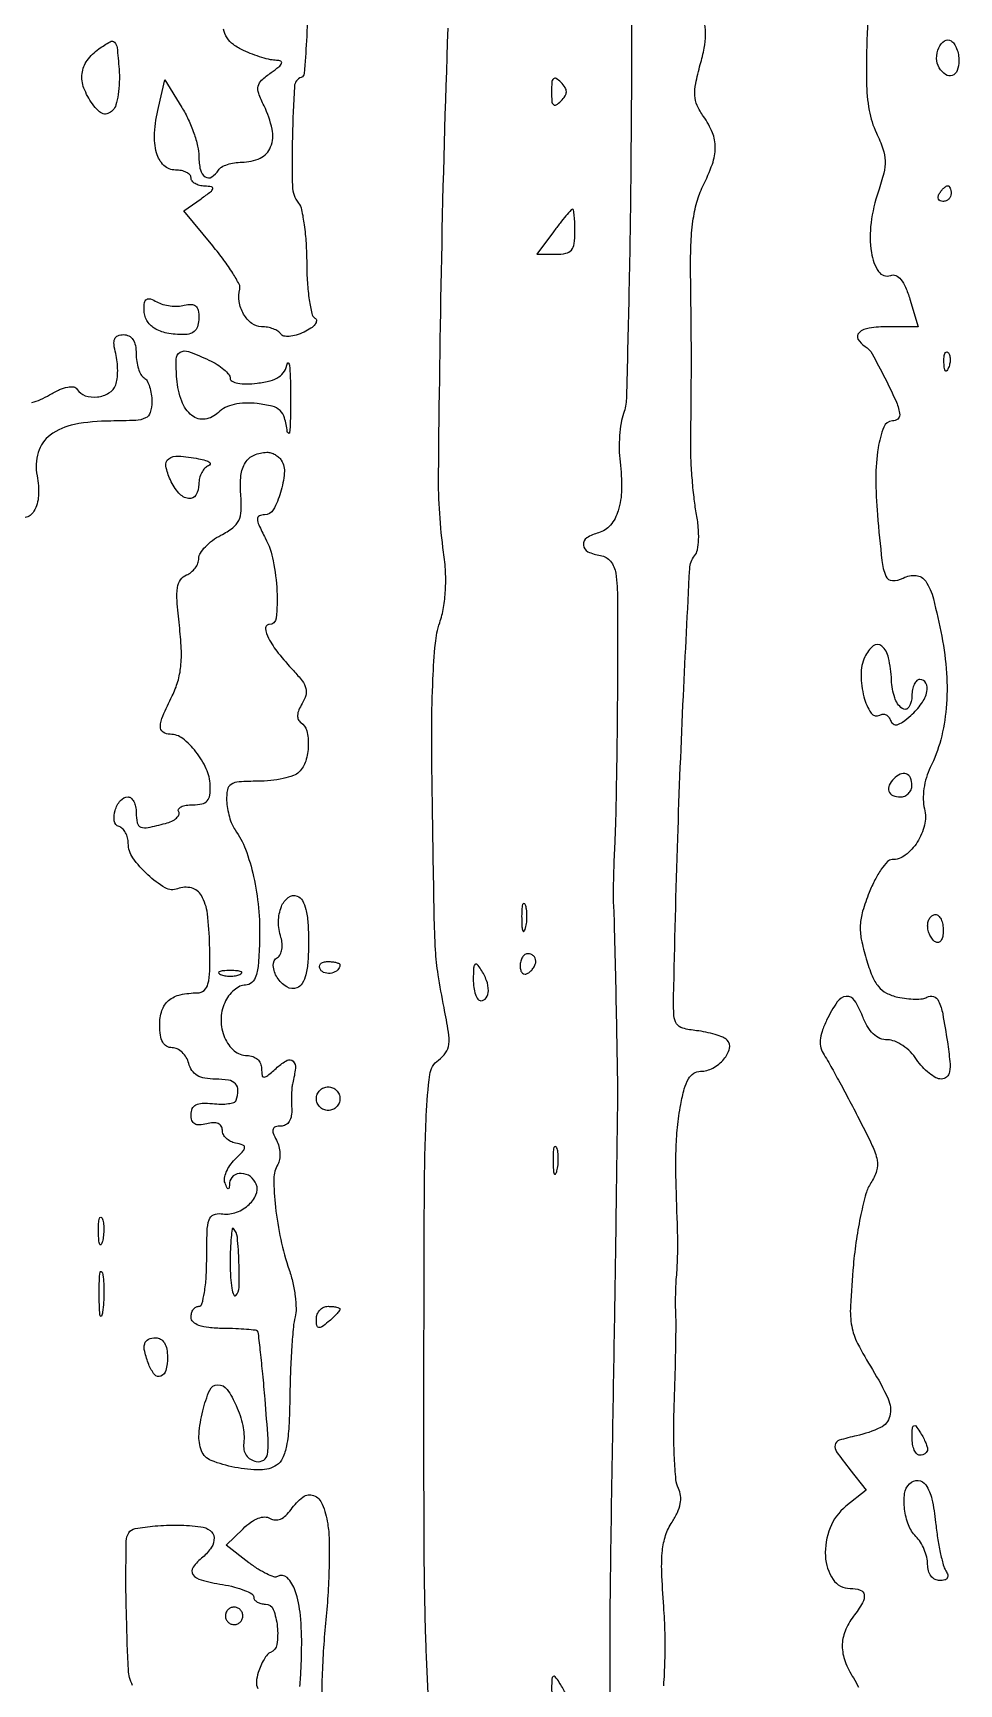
# Model space of a CAD drawing. Extents: x 0 to 5034, y 0 to 2560.
# Drawn here: x 4591.8 to 4710, y 466.8 to 677.5 of the extents above; entities that cross this region are included whole.
import ezdxf

# ---------------------------------------------------------------- set-up
doc = ezdxf.new("R2010")
doc.units = 0

msp = doc.modelspace()

# ---------------------------------------------------------------- linework, layer by layer
for points in [[(4668.327029, 693.146732, 0.001805), (4668.217555, 675.939898, -0.001872), (4668.105447, 658.685103, -0.002879), (4667.866503, 643.752606, -0.000955), (4667.561046, 630.84966, -0.08215), (4667.194727, 628.939898, 0.048921), (4666.881159, 627.740335, 0.0218), (4666.69464, 626.115955, 0.021332), (4666.645504, 624.366246, 0.027016), (4666.756368, 622.752714, -0.034584), (4666.943602, 619.255058, -0.069913), (4666.517876, 616.535089, -0.099201), (4665.520295, 614.676528, -0.157445), (4664.010939, 613.713111, 0.079261), (4662.516094, 613.056337, 0.277045), (4662.069235, 612.150088, 0.266957), (4662.655711, 611.300478, 0.076094), (4664.25, 610.819551, -0.190804), (4665.536949, 610.085844, -0.135595), (4666.200018, 608.543493, -0.033418), (4666.433427, 605.198314, -0.001963), (4666.422449, 595, -0.001464), (4666.372187, 588.662487, -0.001544), (4666.285365, 582.4375, -0.001474), (4666.178111, 577.071083, -0.006993), (4666.06468, 574, 0.003395), (4665.965252, 571.747654, 0.003553), (4665.898155, 569.528125, 0.003411), (4665.866908, 567.610619, 0.015709), (4665.891284, 566.5, -0.006983), (4665.996423, 563.832489, -0.00068), (4666.151821, 557.377232, -0.000939), (4666.298487, 550.337405, -0.001286), (4666.402313, 544, -0.006597), (4666.404632, 540.233759, -0.000333), (4666.241947, 527.951354, -0.000534), (4666.023274, 513.353126, -0.000386), (4665.749717, 497.089715, 0.001538), (4665.474123, 478.105239, 0.004794), (4665.450449, 465.318893, 0.002168)], [(4699.003072, 692, 0.001568), (4698.284446, 677.380857, 0.015674), (4698.194828, 671.258146, 0.03898), (4698.540447, 667.61676, 0.067732), (4699.458802, 664.728061, -0.02654), (4700.295142, 662.693427, -0.075884), (4700.576429, 661.194082, -0.070675), (4700.407044, 659.619217, -0.020886), (4699.71162, 657.289021, 0.052041), (4698.778616, 653.264477, 0.067388), (4698.819334, 649.479117, 0.109774), (4699.745183, 647.048927, 0.352199), (4701.282667, 646.554975, -0.201065), (4701.937978, 646.535027, -0.116168), (4702.571789, 646.044575, -0.068999), (4703.172505, 645.049547, -0.026903), (4703.72692, 643.538116), (4704.812799, 640), (4700.906399, 640, 0.034665), (4698.53494, 639.83539, 0.145055), (4697.246929, 639.249812, 0.359369), (4697.108635, 638.42437, 0.123935), (4698.015151, 637.490636, -0.127882), (4698.908771, 636.555759, -0.010035), (4700.538708, 633.488027, -0.012175), (4702.016963, 630.380089, -0.084023), (4702.436613, 628.75, -0.134928), (4702.383165, 628.462679, -0.108217), (4702.18763, 628.214726, -0.093305), (4701.877331, 628.044651, -0.074209), (4701.5, 627.980981, 0.306912), (4700.39188, 627.198903, 0.050685), (4699.684837, 624.534128, 0.039663), (4699.382129, 620.699867, 0.021879), (4699.590238, 616, 0.004656), (4700.160314, 610.160402, 0.070298), (4700.657736, 608.187608, 0.29813), (4701.498718, 607.607361, 0.129688), (4702.880158, 607.935863, -0.148232), (4704.527003, 608.264685, -0.226129), (4705.753508, 607.526109, -0.085343), (4706.73076, 605.300364, -0.012691), (4707.794506, 600.5, -0.031461), (4708.409333, 595.789583, -0.038441), (4708.365118, 591.348, -0.041667), (4707.669606, 587.298308, -0.053309), (4706.337713, 583.758629, 0.0456), (4705.841965, 582.500182, 0.036285), (4705.535246, 581.072298, 0.037137), (4705.443836, 579.663893, 0.059188), (4705.597304, 578.468334, -0.12175), (4705.604743, 576.400068, -0.082949), (4704.675426, 574.227695, -0.087441), (4703.153466, 572.574824, -0.164503), (4701.453592, 572, 0.20877), (4700.872459, 571.746295, 0.034789), (4700.090195, 570.774954, 0.033087), (4699.27786, 569.426787, 0.023887), (4698.548508, 567.829629, 0.022402), (4697.706385, 565.41691, 0.061021), (4697.402436, 563.636917, 0.061127), (4697.537368, 561.837947, 0.022539), (4698.148296, 559.363319, 0.024198), (4698.918732, 557.153705, 0.076327), (4699.71804, 555.808814, 0.101538), (4700.74273, 554.980497, 0.065401), (4702.183969, 554.459594, 0.025126), (4703.313432, 554.270404, 0.027771), (4704.418947, 554.203777, 0.028715), (4705.358544, 554.253382, 0.11131), (4705.906503, 554.442216, -0.221618), (4706.750158, 554.541709, -0.208477), (4707.398627, 553.961544, -0.061861), (4707.921069, 552.30959, -0.008544), (4708.516172, 548.75, -0.011021), (4708.836507, 546.231698, -0.067302), (4708.797366, 544.923839, -0.174123), (4708.427942, 544.262014, -0.181168), (4707.728554, 544, -0.124016), (4707.038648, 544.173792, -0.044878), (4706.189033, 544.734375, -0.04111), (4705.329442, 545.54341, -0.038387), (4704.591957, 546.5, 0.051984), (4703.812382, 547.456352, 0.047293), (4702.828831, 548.265625, 0.050351), (4701.799575, 548.81907, 0.098503), (4700.890083, 549, -0.099188), (4699.918112, 549.194732, -0.090058), (4699.058216, 549.752095, -0.073181), (4698.315548, 550.689559, -0.04076), (4697.69046, 552.009108, 0.051601), (4696.670102, 554.047855, 0.285771), (4695.613009, 554.554516, 0.221093), (4694.468157, 553.860548, 0.034386), (4693.113261, 551.50471, 0.029221), (4692.522357, 550.086396, 0.065642), (4692.285199, 548.947111, 0.084373), (4692.377023, 547.975317, 0.082162), (4692.784518, 547.078552, -0.019456), (4693.374629, 546.119418, -0.002898), (4694.475621, 544.136504, -0.003258), (4695.747964, 541.776997, -0.002802), (4697.055766, 539.279759, -0.007729), (4698.937543, 535.494631, -0.062277), (4699.550188, 533.655241, -0.125288), (4699.478417, 532.280483, -0.069764), (4698.758448, 530.754098, 0.077237), (4698.128404, 529.365213, 0.015484), (4697.478429, 526.717636, 0.016023), (4696.910899, 523.558082, 0.01435), (4696.522161, 520.250349, 0.008585), (4696.150495, 515.033245, 0.058552), (4696.312713, 512.462603, 0.07457), (4697.06376, 510.261708, 0.018472), (4698.945044, 506.934891, -0.029033), (4700.959544, 503.190152, -0.168953), (4701.181592, 500.993742, -0.228475), (4699.982566, 499.520775, -0.055587), (4696.930902, 498.484824, 0.020361), (4694.728746, 497.90626, 0.276103), (4694.194157, 497.314137, 0.206587), (4694.382888, 496.436616, 0.011808), (4696.076994, 494.174988), (4698.153989, 491.534518), (4695.576994, 489.479694, 0.131071), (4693.542803, 486.730405, 0.107127), (4692.947514, 483.108667, 0.136277), (4693.929535, 480.159322, 0.249623), (4696.106989, 479, -0.077001), (4697.40954, 478.798208, -0.294223), (4697.90893, 478.194489, -0.165677), (4697.688616, 477.158633, -0.027413), (4696.531803, 475.44113, 0.067315), (4695.466103, 473.549844, 0.095404), (4695.105123, 471.657306, 0.090279), (4695.467003, 469.689044, 0.05459), (4696.545629, 467.570706, -0.049899), (4697.156698, 466.397881, -0.051442)], [(4626.933743, 681.439322, -0.009388), (4626.729157, 676.480671, -0.003768), (4626.448515, 672.332222, -0.296267), (4626.068359, 671.833333, 0.300831), (4625.190954, 670.66165, 0.008951), (4624.930935, 664.23244, 0.011831), (4624.938132, 657.918123, 0.162636), (4625.707071, 655.793479, -0.117029), (4626.108197, 654.934087, -0.016757), (4626.43942, 653.006723, -0.018277), (4626.675236, 650.659472, -0.014687), (4626.762035, 648.123024, 0.014972), (4626.848632, 645.633932, 0.021274), (4627.085639, 643.432745, 0.018078), (4627.415704, 641.678249, 0.20144), (4627.820365, 641.11102, -0.26958), (4628.001467, 640.771964, -0.158638), (4627.838784, 640.327277, -0.080289), (4627.286891, 639.818069, -0.036021), (4626.424603, 639.332399, -0.034795), (4625.427411, 638.944048, -0.055606), (4624.530745, 638.770937, -0.073194), (4623.833923, 638.817351, -0.203903), (4623.441656, 639.094403, 0.116684), (4623.09376, 639.441955, 0.049114), (4622.496006, 639.733981, 0.045013), (4621.766593, 639.932967, 0.044118), (4621.008371, 640, -0.165434), (4619.762356, 640.423868, -0.097558), (4618.714256, 641.617671, -0.089627), (4618.132816, 643.224384, -0.110702), (4618.215481, 644.810751, 0.193724), (4618.147218, 645.428023, 0.016178), (4617.324718, 646.847382, 0.019692), (4616.186543, 648.522048, 0.013886), (4614.783559, 650.314619), (4611.067118, 654.80062), (4613.283559, 656.347858, 0.008774), (4614.506143, 657.233617, 0.162035), (4614.774486, 657.62168, 0.449857), (4614.622704, 657.862834, 0.033414), (4613.75, 657.947548, -0.05499), (4613.080587, 658.041769, -0.073066), (4612.514063, 658.278342, -0.091087), (4612.1334, 658.614318, -0.168056), (4612, 659, 0.18959), (4611.849811, 659.381851, 0.088693), (4611.418097, 659.70625, 0.068509), (4610.777156, 659.926278, 0.048508), (4610.019052, 660, -0.195095), (4608.532996, 660.602787, -0.134262), (4607.598062, 662.186927, -0.084197), (4607.34819, 664.722121, -0.039207), (4607.837317, 668), (4608.643912, 671.5), (4610.818218, 668, -0.03036), (4611.650868, 666.458239, -0.024794), (4612.35492, 664.720313, -0.025474), (4612.842763, 663.051403, -0.058089), (4612.996262, 661.75, 0.056), (4613.189586, 660.050145, 0.186013), (4613.807221, 659.133549, 0.304969), (4614.63645, 659.118617, 0.111258), (4615.5, 660, -0.128561), (4615.903211, 660.384387, -0.04604), (4616.636189, 660.70625, -0.041947), (4617.542916, 660.926129, -0.038534), (4618.5, 661, 0.110355), (4620.829064, 661.520384, 0.191791), (4622.163037, 662.94607, 0.147696), (4622.345488, 665.223987, 0.059984), (4621.317241, 668.195169, -0.02526), (4620.637948, 669.790767, -0.141546), (4620.573008, 670.70705, -0.155953), (4621.009493, 671.469594, -0.032633), (4622.22518, 672.445169, 0.015681), (4623.205193, 673.178451, 0.119516), (4623.555383, 673.630448, 0.423532), (4623.449341, 673.895944, 0.097695), (4622.921871, 674, -0.05425), (4622.154989, 674.083452, -0.017884), (4621.055505, 674.367188, -0.017575), (4619.849412, 674.771514, -0.019044), (4618.707167, 675.25, -0.047712), (4617.407118, 676.011944, -0.09548), (4616.594067, 676.876105, -0.094843), (4616.157183, 677.984594, -0.046612)], [(4642.283333, 465.345647, -0.006306), (4641.957151, 472.79172, -0.006732), (4641.75377, 484.279492, -0.001296), (4641.719477, 505.095215, -0.000867), (4641.785338, 529.698468, -0.01006), (4642.021589, 539.327797, -0.020567), (4642.472512, 544.571762, -0.20597), (4643.566029, 546.424623, 0.080908), (4644.494237, 547.366742, 0.127921), (4644.893616, 548.421262, 0.066634), (4644.853209, 550.005877, 0.010158), (4644.28948, 553.123623, -0.010646), (4643.534551, 557.322224, -0.025399), (4643.199987, 560.471879, -0.00943), (4643.036807, 564.980271, -0.000425), (4642.781183, 580.5, -0.004466), (4642.725595, 588.810707, -0.010431), (4642.869265, 595.028222, -0.012552), (4643.18603, 599.607364, -0.056643), (4643.736976, 602.226485, 0.0378), (4644.221606, 604.165382, 0.028475), (4644.468196, 606.349343, 0.026433), (4644.474471, 608.721583, 0.022165), (4644.236976, 611.226485, -0.037021), (4643.591609, 621.165196, -0.002666), (4643.991641, 648.760814, -0.004145), (4644.816668, 678.096869, -0.006495)], [(4672.321609, 466.585203, 0.012228), (4672.482653, 469.73539, 0.012131), (4672.491001, 473.27063, 0.013178), (4672.325121, 476.705583, -0.008771), (4672.073775, 481.10511, -0.034456), (4672.153491, 483.819811, -0.055342), (4672.566473, 485.768763, -0.065257), (4673.385617, 487.465773, 0.036898), (4674.065676, 488.692253, 0.061312), (4674.425869, 489.816539, 0.073413), (4674.467798, 490.838418, 0.088467), (4674.200711, 491.76019, -0.092464), (4673.880599, 492.898657, -0.010025), (4673.689868, 495.632681, -0.012021), (4673.605665, 498.926297, -0.009421), (4673.667574, 502.5, 0.002168), (4673.783115, 506.129045, 0.0025), (4673.860982, 509.590625, 0.00224), (4673.899153, 512.524099, 0.014568), (4673.868741, 514, -0.011255), (4673.837744, 515.138121, -0.006612), (4673.849329, 516.5, -0.006612), (4673.896951, 517.861835, -0.011201), (4673.977414, 519, 0.01247), (4674.0584, 520.188451, 0.005942), (4674.106236, 521.720312, 0.005885), (4674.118359, 523.323114, 0.008324), (4674.0886, 524.75, -0.00314), (4673.892043, 531.04369, -0.01257), (4673.892803, 534.898092, -0.019288), (4674.080561, 537.832117, -0.019151), (4674.494054, 540.75, -0.021579), (4674.947725, 542.757814, -0.067351), (4675.485941, 544.03127, -0.112399), (4676.159418, 544.742372, -0.148249), (4677.009224, 545, 0.124579), (4678.590851, 545.400286, 0.09188), (4680.002286, 546.53934, 0.11525), (4680.708846, 547.899641, 0.26871), (4680.407618, 548.965434, 0.092781), (4679.862344, 549.326825, 0.025139), (4678.885363, 549.683449, 0.024539), (4677.715045, 549.983106, 0.023264), (4676.5, 550.173053, -0.036253), (4674.757674, 550.491955, -0.183022), (4673.964198, 551.053101, -0.136964), (4673.616381, 552.099226, -0.017355), (4673.582662, 554.5, -0.002813), (4674.114402, 574.722141, -0.003881), (4674.834905, 592.871673, -0.000924), (4675.637191, 609.135849, -0.157116), (4676.2536, 610.759568, 0.120011), (4676.620053, 611.546875, 0.038887), (4676.773675, 612.83157, 0.033477), (4676.732488, 614.436962, 0.022337), (4676.48076, 616.259568, -0.017199), (4676.186164, 618.242062, -0.009033), (4675.949605, 620.723123, -0.008976), (4675.798656, 623.276796, -0.013631), (4675.767907, 625.5, 0.001245), (4675.831437, 631.306673, 0.002285), (4675.849788, 636.037045, 0.002293), (4675.824882, 640.75716, 0.001263), (4675.753372, 646.529599, -0.012434), (4675.792164, 650.426919, -0.025363), (4676.053514, 653.47494, -0.032121), (4676.550213, 655.919329, -0.049553), (4677.316808, 657.933237, 0.029449), (4678.530442, 660.773143, 0.084366), (4678.906276, 662.878575, 0.100937), (4678.537694, 664.765759, 0.054288), (4677.390959, 666.852215, -0.048031), (4676.598678, 668.25207, -0.089783), (4676.290254, 669.512668, -0.066472), (4676.400508, 671.043824, -0.017092), (4676.988368, 673.458453, 0.019801), (4677.490669, 675.571376, 0.042771), (4677.671168, 677.231362, 0.055521), (4677.551401, 678.587152, 0.07322)], [(4589.648481, 663.493887, 0.000345), (4589.589004, 632.058969, 0.199214)], [(4591.684177, 630.337788, 0.041576), (4592.794172, 630.719472, 0.029825), (4593.961937, 631.318444, -0.026158), (4595.231296, 631.981319, -0.058516), (4596.265452, 632.314931, -0.090727), (4597.029333, 632.325777, -0.215878), (4597.490187, 632.015877, 0.175768), (4598.513297, 631.206578, 0.109365), (4600.05208, 631.046905, 0.107726), (4601.532936, 631.552636, 0.166686), (4602.392119, 632.579463, 0.063286), (4602.582214, 633.356242, 0.028497), (4602.641717, 634.405992, 0.027653), (4602.578725, 635.536839, 0.033755), (4602.3907, 636.579463, -0.031358), (4602.172717, 637.755923, -0.128857), (4602.270033, 638.468196, -0.202556), (4602.667997, 638.861102, -0.09511), (4603.391592, 639, -0.120857), (4604.073717, 638.832677, -0.127454), (4604.58527, 638.37059, -0.097482), (4604.898212, 637.605516, -0.048518), (4605, 636.559017, 0.037634), (4605.073842, 635.57934, 0.041396), (4605.29375, 634.653525, 0.045439), (4605.615492, 633.906663, 0.130646), (4606, 633.5, -0.130646), (4606.384508, 633.093337, -0.045439), (4606.70625, 632.346475, -0.041396), (4606.926158, 631.42066, -0.037634), (4607, 630.440983, -0.070082), (4606.805878, 629.06283, -0.216341), (4606.210029, 628.36395, -0.099357), (4604.940513, 628.052433, -0.009582), (4601.75, 627.977764, 0.045256), (4597.121467, 627.538193, 0.114076), (4594.038671, 626.189849, 0.161923), (4592.489484, 623.974522, 0.122252), (4592.352319, 620.988403, -0.062787), (4592.53641, 618.435486, -0.116996), (4591.953792, 616.456818, -0.219762), (4590.82895, 615.655719, -0.22334)], [(4625.899999, 466.497342, 0.010332), (4626.044128, 468.764801, 0.006954), (4626.119124, 471.358305, 0.026632), (4625.958344, 475.559689, 0.058329), (4625.29446, 478.704877, 0.114016), (4624.267018, 480.374665, 0.349724), (4623.035941, 480.522213, -0.225112), (4622.582391, 480.471784, -0.029572), (4621.661858, 480.851506, -0.029662), (4620.560153, 481.46728, -0.020727), (4619.393772, 482.283223), (4616.489048, 484.5), (4618.649338, 486.617846, -0.037697), (4619.636863, 487.449826, -0.065358), (4620.579718, 487.957866, -0.085898), (4621.419589, 488.121413, -0.144626), (4622.106936, 487.93391, 0.124955), (4622.743531, 487.733527, 0.115467), (4623.419316, 487.852025, 0.089944), (4624.103252, 488.302963, 0.049408), (4624.758827, 489.066064, -0.076202), (4626.281324, 490.657944, -0.262173), (4627.645176, 490.853976, -0.20953), (4628.751086, 489.753063, -0.05298), (4629.440371, 487.25, -0.035689), (4629.623569, 485.25361, -0.009885), (4629.624802, 482.104688, -0.009929), (4629.484451, 478.529304, -0.010249), (4629.202965, 475, 0.008749), (4628.907785, 471.43401, 0.007977), (4628.726541, 467.748437, 0.008008), (4628.669908, 464.449904, 0.025522)], [(4604.543093, 466.608772, -0.033699), (4604.155025, 467.643518, -0.062113), (4604.005512, 468.528503, -0.003875), (4603.763726, 475.327108, -0.007579), (4603.695205, 480.746807, -0.004498), (4603.7447, 485.046398, -0.134004), (4604.049651, 486.079887, -0.215523), (4604.888695, 486.6452, -0.020472), (4607.403966, 486.967409, -0.025308), (4610.347838, 487.073032, -0.026285), (4613.25, 486.877425, -0.131924), (4614.434924, 486.401141, -0.21887), (4614.937554, 485.470783, -0.162697), (4614.614275, 484.246592, -0.074468), (4613.5, 483, 0.059077), (4612.260582, 481.696115, 0.326482), (4612.250648, 480.784257, 0.176312), (4613.276273, 480.080314, 0.021279), (4616, 479.5, -0.020833), (4617.532678, 479.174879, -0.031813), (4618.825, 478.754789, -0.032949), (4619.768851, 478.306089, -0.271692), (4620, 477.912102, 0.161345), (4620.115267, 477.564194, 0.096447), (4620.440625, 477.26793, 0.077911), (4620.926331, 477.06781, 0.058897), (4621.5, 477, -0.311125), (4622.496995, 476.313133, -0.065622), (4623.012709, 474.142043, -0.063475), (4622.956448, 471.857365, -0.269415), (4622.132185, 470.833333, 0.130677), (4621.751527, 470.557761, 0.034585), (4621.314545, 469.939357, 0.032653), (4620.898013, 469.14071, 0.028515), (4620.567366, 468.258095, 0.05697), (4620.342995, 467.076199, 0.14489), (4620.526571, 466.231447, 0.124238)]]:
    msp.add_lwpolyline(points, format="xyb")
for points in [[(4601.996816, 667.614136, -0.095856), (4601.384915, 667.207478, -0.178722), (4600.798023, 667.182979, -0.121717), (4600.175419, 667.568337, -0.034639), (4599.432679, 668.44113, -0.067969), (4598.333841, 670.452108, -0.120608), (4598.100995, 672.315626, -0.12846), (4598.755009, 673.995485, -0.082838), (4600.25, 675.470598, -0.023707), (4601.684373, 676.381915, -0.338874), (4602.247668, 676.305484, -0.171455), (4602.569183, 675.627599, -0.006987), (4602.814136, 672.891438, -0.026619), (4602.851149, 671.215976, -0.030638), (4602.70363, 669.623925, -0.032062), (4602.413697, 668.313582, -0.128514)], [(4710, 673.940983, -0.08976), (4709.77568, 672.701494, -0.221866), (4709.13212, 672.069847, -0.242282), (4708.283904, 672.185926, -0.101803), (4707.470404, 673.047887, -0.142134), (4707.13802, 674.24331, -0.101278), (4707.433576, 675.609537, -0.138857), (4708.155968, 676.483266, -0.297747), (4708.992937, 676.504365, -0.110835), (4709.379178, 676.12657, -0.050378), (4709.704175, 675.494632, -0.046458), (4709.925394, 674.729618, -0.047195)], [(4658, 670, 0.018208), (4658.04368, 668.800928, 0.180052), (4658.25, 668.35, 0.354955), (4658.601187, 668.313616, 0.051663), (4659.2, 668.8, 0.049631), (4659.734592, 669.452741, 0.147822), (4659.9, 670, 0.147822), (4659.734592, 670.547259, 0.049631), (4659.2, 671.2, 0.051663), (4658.601187, 671.686384, 0.354955), (4658.25, 671.65, 0.180052), (4658.04368, 671.199072, 0.018208)], [(4709, 657, -0.105053), (4708.918938, 656.618444, -0.099167), (4708.688914, 656.29375, -0.09642), (4708.345238, 656.076123, -0.093332), (4707.940983, 656, -0.108972), (4707.586039, 656.078288, -0.182303), (4707.3746, 656.29375, -0.161196), (4707.343488, 656.6179, -0.082592), (4707.5, 657, -0.029505), (4707.768994, 657.382774, -0.035638), (4708.066025, 657.70625, -0.038439), (4708.34829, 657.934461, -0.151918), (4708.559017, 658, -0.210953), (4708.727648, 657.92554, -0.081139), (4708.870461, 657.70625, -0.061769), (4708.967655, 657.382849, -0.042167)], [(4658.250538, 652.125), (4656.124958, 649.25), (4658.562479, 649.25, 0.049963), (4659.830845, 649.377061, 0.168538), (4660.538042, 649.794869, 0.14371), (4660.899589, 650.609349, 0.033088), (4661, 652.125, 0.010181), (4660.977552, 653.2273, 0.01684), (4660.908367, 654.155469, 0.01084), (4660.812062, 654.893484, 0.370523), (4660.688058, 655, 0.215228), (4660.500509, 654.915347, 0.004897), (4659.843361, 654.155469, 0.010094), (4659.087751, 653.226874, 0.006555)], [(4611.142033, 642.747393, -0.061801), (4612.025611, 642.865008, -0.18436), (4612.587939, 642.656078, -0.165941), (4612.904474, 642.105214, -0.048202), (4613, 641.116631, -0.063865), (4612.880726, 640.186633, -0.120871), (4612.523436, 639.52586, -0.129816), (4611.92169, 639.13475, -0.079708), (4611.081787, 639, -0.04603), (4608.911129, 639.200254, -0.093233), (4607.317314, 639.818282, -0.125486), (4606.351447, 640.823807, -0.129623), (4606, 642.156679, -0.038841), (4606.072839, 643.092924, -0.217853), (4606.343054, 643.501528, -0.228325), (4606.818731, 643.553367, -0.042476), (4607.642033, 643.180452, 0.058901), (4608.406495, 642.863944, 0.03796), (4609.347497, 642.674183, 0.037865), (4610.310504, 642.628491, 0.056936)], [(4614.292833, 635.75, -0.029748), (4615.323798, 635.194448, -0.037963), (4616.196041, 634.558985, -0.041766), (4616.81288, 633.937692, -0.174458), (4616.992198, 633.450801, 0.281575), (4617.233716, 633.06245, 0.070154), (4617.973609, 632.812808, 0.049159), (4619.076814, 632.716483, 0.026274), (4620.443928, 632.803661, 0.032024), (4622.111368, 633.107505, 0.084938), (4623.216883, 633.592918, 0.112886), (4623.912869, 634.321137, 0.086422), (4624.307746, 635.35286, -0.738411), (4624.459553, 635.368949, -0.080894), (4624.597286, 634.813028, -0.015815), (4624.684916, 633.054899, -0.005396), (4624.703781, 630.5, -0.005012), (4624.669976, 627.983563, -0.021252), (4624.570712, 626.480709, -0.559571), (4624.42996, 626.414098, -0.220323), (4624.284279, 626.647095, 0.036906), (4623.935007, 628.380426, 0.138561), (4623.36254, 629.318373, 0.128581), (4622.357416, 629.856667, 0.029935), (4620.456392, 630.194884, 0.035234), (4618.896425, 630.266348, 0.049849), (4617.517779, 630.094128, 0.057543), (4616.368629, 629.689115, 0.083087), (4615.493312, 629.06474, -0.162491), (4613.79262, 628.215277, -0.208129), (4612.122956, 628.676172, -0.136562), (4610.814512, 630.510442, -0.065924), (4610.189635, 633.351277, -0.025598), (4610.104599, 635.875794, -0.261814), (4610.613989, 636.745889, -0.225169), (4611.687934, 636.838549, -0.019476)], [(4708.683114, 634.8125, -0.054073), (4708.461564, 634.395823, -0.470617), (4708.279315, 634.37858, -0.168741), (4708.137993, 634.670344, -0.018894), (4708.078947, 635.416667, -0.028489), (4708.089945, 636.112848, -0.077125), (4708.200665, 636.592839, -0.208169), (4708.385309, 636.77538, -0.296942), (4708.604167, 636.729167, -0.126455), (4708.797407, 636.402231, -0.060344), (4708.876576, 635.916927, -0.05415), (4708.839148, 635.359369, -0.051402)], [(4623.515079, 622.975601, -0.161048), (4623.90694, 621.333269, -0.052534), (4623.429992, 618.854677, -0.052962), (4622.494353, 616.647219, -0.272476), (4621.394865, 616, 0.103701), (4620.718478, 615.858192, 0.305067), (4620.47621, 615.476258, 0.102554), (4620.654583, 614.718941, 0.010385), (4621.47432, 613.04966, -0.07096), (4622.497902, 610.114713, -0.037398), (4622.957578, 606.274125, -0.033605), (4622.879079, 602.835464, -0.388089), (4621.964816, 602, 0.443426), (4621.516685, 601.505304, 0.097369), (4621.890913, 600.264045, 0.046269), (4623.131608, 598.367953, 0.020907), (4625.077905, 596.120455, -0.025908), (4626.191731, 594.807974, -0.09919), (4626.659773, 593.849274, -0.136392), (4626.646659, 592.955881, -0.06822), (4626.180123, 591.916816, 0.039945), (4625.758343, 591.103475, 0.083426), (4625.594746, 590.411273, 0.119867), (4625.689491, 589.869016, 0.15258), (4626.020479, 589.487343, -0.197436), (4626.773454, 588.448879, -0.068245), (4626.964365, 586.569349, -0.065475), (4626.632357, 584.585471, -0.122816), (4625.8, 583.2, -0.110614), (4625.069384, 582.736768, -0.030354), (4623.753112, 582.3525, -0.029118), (4622.168052, 582.088347, -0.026735), (4620.516978, 582, 0.014844), (4618.133655, 581.929229, 0.123136), (4617.109407, 581.607436, 0.212367), (4616.635902, 580.919505, 0.057078), (4616.540548, 579.565049, 0.032312), (4616.652445, 578.536339, 0.02653), (4616.900136, 577.459069, 0.027316), (4617.235712, 576.490936, 0.061626), (4617.614997, 575.815049, -0.0699), (4618.958967, 573.324818, -0.034107), (4619.983507, 569.855325, -0.031622), (4620.610156, 565.863936, -0.029911), (4620.744737, 561.75, -0.011071), (4620.597545, 558.763333, -0.057965), (4620.291865, 557.149401, -0.1328), (4619.760777, 556.315401, -0.187063), (4618.947243, 556, 0.115715), (4618.244655, 555.835193, 0.060751), (4617.49096, 555.339062, 0.055518), (4616.803524, 554.610494, 0.05587), (4616.294929, 553.75, 0.107042), (4615.828389, 551.549435, 0.099607), (4616.293137, 549.2906, 0.114329), (4617.513037, 547.614463, 0.180416), (4619.160515, 547, -0.084775), (4619.878224, 546.877432, -0.098911), (4620.47213, 546.525075, -0.104573), (4620.862066, 545.989994, -0.105733), (4621, 545.345012, 0.037298), (4621.066076, 544.460468, 0.393341), (4621.325529, 544.253998, 0.157135), (4621.793792, 544.445966, 0.008696), (4623, 545.5, -0.058634), (4624.25588, 546.393611, -0.334979), (4625.015896, 546.282501, -0.226716), (4625.32655, 545.385146, -0.035828), (4624.975238, 543.5, 0.041955), (4624.882759, 542.967679, 0.012072), (4624.829249, 542.132812, 0.012055), (4624.814313, 541.184769, 0.012559), (4624.845615, 540.25, -0.053217), (4624.800621, 539.308257, -0.100324), (4624.537885, 538.597448, -0.129558), (4624.07619, 538.159434, -0.126011), (4623.453615, 538, 0.068124), (4622.766319, 537.905921, 0.254925), (4622.464454, 537.612454, 0.169328), (4622.482751, 537.092659, 0.030193), (4622.895041, 536.196118, -0.057316), (4623.20568, 535.411305, -0.051395), (4623.34491, 534.546822, -0.05455), (4623.302686, 533.735691, -0.09846), (4623.070829, 533.114604, 0.142197), (4622.565616, 531.296737, 0.024088), (4622.782371, 527.663732, 0.026182), (4623.448814, 523.536993, 0.028896), (4624.528581, 519.639132, -0.026349), (4624.990519, 518.003966, -0.024276), (4625.293022, 516.284024, -0.02505), (4625.410891, 514.725168, -0.070093), (4625.285909, 513.639132, 0.040602), (4625.06251, 512.363541, 0.006338), (4624.859156, 509.812378, 0.007017), (4624.699389, 506.79117, 0.006064), (4624.614678, 503.615773, -0.009269), (4624.48411, 499.670472, -0.034374), (4624.185468, 497.200822, -0.057779), (4623.689436, 495.622429, -0.147321), (4622.913241, 494.723858, -0.144107), (4620.841165, 494.129014, -0.045792), (4617.610847, 494.447268, -0.044744), (4614.582169, 495.315394, -0.212048), (4613.337565, 496.562703, -0.110555), (4613.025309, 498.683403, -0.042124), (4613.498742, 501.65056, -0.039264), (4614.382441, 504.309093, -0.301518), (4615.423993, 505, -0.242151), (4616.599402, 504.395289, -0.051141), (4617.778872, 502.327114, -0.050378), (4618.605742, 499.793202, -0.081957), (4618.72131, 497.538315, 0.077046), (4618.755955, 496.702904, 0.101947), (4619.05061, 496.002909, 0.105246), (4619.588911, 495.491833, 0.086848), (4620.326403, 495.200277, 0.194997), (4621.271716, 495.374192, 0.219351), (4621.768688, 496.146421, 0.05205), (4621.837534, 498.060055, 0.004067), (4621.448117, 503.161962, 0.002671), (4621.158776, 506.380493, 0.004198), (4620.872213, 509.142123, 0.001202), (4620.597706, 511.535491, 0.148864), (4620.477156, 511.811224, 0.191421), (4620.237691, 511.937362, 0.005649), (4619.083128, 512.04767, 0.010548), (4617.698009, 512.134852, 0.006991), (4616.105442, 512.179108, -0.020992), (4614.258007, 512.282263, -0.059902), (4613.002849, 512.559541, -0.103895), (4612.266106, 513.00531, -0.207823), (4612, 513.617884, -0.070663), (4612.075023, 514.146089, -0.086253), (4612.29375, 514.594003, -0.100232), (4612.618661, 514.893463, -0.137064), (4613, 515, 0.340334), (4613.39574, 515.304655, 0.023799), (4613.708765, 516.765715, 0.02567), (4613.92871, 518.718864, 0.015203), (4614, 521.062858, -0.007792), (4614.054251, 524.543777, -0.069998), (4614.313237, 526.04409, -0.210515), (4614.882501, 526.68576, -0.150616), (4615.846376, 526.812917, 0.120502), (4617.595798, 526.939144, 0.0967), (4619.253077, 527.854609, 0.110611), (4620.288328, 529.207987, 0.202469), (4620.33357, 530.573113, 0.145328), (4619.581148, 531.552583, 0.144832), (4618.415089, 531.964343, 0.180789), (4617.390602, 531.640767, 0.214209), (4616.921053, 530.75, -0.011905), (4616.864884, 530.105134, -0.377751), (4616.756229, 530.006371, -0.299395), (4616.616148, 530.095453, -0.009653), (4616.340695, 530.741071, -0.138278), (4616.274703, 531.343277, -0.057881), (4616.503266, 532.134263, -0.051221), (4616.962468, 532.976259, -0.045974), (4617.598235, 533.741071, 0.010299), (4618.644326, 534.831153, 0.178263), (4618.829383, 535.279576, 0.335711), (4618.618959, 535.581156, 0.030891), (4617.678593, 535.823324, -0.072682), (4617.037097, 536.046926, -0.074697), (4616.493087, 536.443257, -0.081481), (4616.126867, 536.946112, -0.117246), (4616, 537.479705, 0.136445), (4615.856293, 537.99651, 0.162287), (4615.473007, 538.323693, 0.112484), (4614.844615, 538.42562, 0.048176), (4614, 538.289749, -0.048173), (4613.076175, 538.14113, -0.149135), (4612.468231, 538.285306, -0.183042), (4612.118714, 538.717716, -0.079594), (4612, 539.458735, -0.103987), (4612.162291, 540.23064, -0.172795), (4612.613704, 540.708765, -0.112563), (4613.431731, 540.915668, -0.032027), (4614.75, 540.862275, 0.024975), (4615.821591, 540.803739, 0.036326), (4616.765625, 540.868023, 0.039987), (4617.482068, 541.028641, 0.237608), (4617.75, 541.286909, 0.073952), (4617.993646, 542.556784, 0.205943), (4617.676953, 543.387351, 0.159802), (4616.773069, 543.861816, 0.041639), (4615.116631, 544, -0.041839), (4613.762454, 544.113512, -0.091163), (4612.786478, 544.468756, -0.111474), (4612.122574, 545.090898, -0.085218), (4611.710251, 546, 0.070024), (4611.391003, 546.764455, 0.069688), (4610.872748, 547.4125, 0.075597), (4610.241886, 547.849832, 0.114309), (4609.59362, 548, -0.132226), (4608.891079, 548.189095, -0.136194), (4608.387713, 548.703843, -0.09103), (4608.091463, 549.592041, -0.035109), (4608, 550.893011, -0.078291), (4608.292479, 552.749453, -0.139338), (4609.146067, 554.025906, -0.122884), (4610.632371, 554.762181, -0.053912), (4612.831787, 554.999927, 0.185326), (4613.66428, 555.319426, 0.148785), (4614.163279, 556.147279, 0.057941), (4614.38226, 557.805571, 0.009043), (4614.373837, 561.114375, 0.024916), (4614.09236, 565.103032, 0.099753), (4613.328285, 567.415493, 0.203624), (4612.056423, 568.384515, 0.155158), (4610.289803, 568.280966, -0.229139), (4608.700284, 568.414951, -0.052842), (4606.482946, 570.06648, -0.052854), (4604.591013, 572.226113, -0.154669), (4604, 574.090981, 0.063043), (4603.911956, 574.786491, 0.063311), (4603.653401, 575.43705, 0.0694), (4603.271334, 575.946661, 0.11732), (4602.82009, 576.226637, -0.280538), (4602.210373, 576.947541, -0.1131), (4602.304535, 578.286185, -0.10193), (4602.990591, 579.546113, -0.220737), (4603.968615, 580, -0.186266), (4604.362382, 579.848037, -0.089753), (4604.697031, 579.4125, -0.069587), (4604.923897, 578.765342, -0.049596), (4605, 578, 0.051036), (4605.133559, 576.694929, 0.259331), (4605.593534, 576.161348, 0.140965), (4606.516176, 576.095006, 0.013392), (4608.738753, 576.627345, 0.041671), (4609.556927, 576.921523, 0.073287), (4610.158964, 577.311473, 0.113219), (4610.459588, 577.728818, 0.242686), (4610.429736, 578.11369, -0.27353), (4610.423178, 578.448628, -0.150513), (4610.730847, 578.739646, -0.078378), (4611.36393, 578.93713, -0.036501), (4612.224005, 579, 0.050288), (4613.39518, 579.11809, 0.16044), (4614.068725, 579.502976, 0.151865), (4614.403217, 580.228389, 0.04362), (4614.45755, 581.478408, 0.09572), (4613.951581, 583.595372, 0.059924), (4612.626388, 585.780443, 0.062371), (4610.934864, 587.458309, 0.165682), (4609.345012, 588, -0.151827), (4608.429396, 588.284591, -0.260378), (4608.085165, 588.981749, -0.090024), (4608.401568, 590.330868, -0.013204), (4609.593479, 592.886928, 0.044316), (4610.317876, 594.731759, 0.046064), (4610.694136, 596.651634, 0.037367), (4610.755063, 598.927318, 0.016905), (4610.511366, 601.902068, -0.009953), (4610.211393, 605.028993, -0.054011), (4610.266131, 606.729163, -0.115808), (4610.654181, 607.727596, -0.15193), (4611.417888, 608.330117, 0.07591), (4612.022701, 608.674755, 0.064737), (4612.535254, 609.201192, 0.066822), (4612.881908, 609.821949, 0.09424), (4613, 610.442935, -0.141684), (4613.196762, 611.123363, -0.049488), (4613.829266, 611.935169, -0.044329), (4614.742804, 612.738692, -0.03891), (4615.823032, 613.408486, 0.039824), (4617.334832, 614.349701, 0.121748), (4618.10008, 615.273073, 0.106121), (4618.403767, 616.52338, 0.02636), (4618.34894, 618.641161, -0.045254), (4618.377323, 621.035442, -0.114652), (4618.93877, 622.671343, -0.150523), (4620.044382, 623.627583, -0.100693), (4621.690983, 623.984687, -0.075714), (4622.193484, 623.914754, -0.054021), (4622.718092, 623.694585, -0.053902), (4623.184703, 623.366377, -0.074268)], [(4614.25, 622.251189, 0.120987), (4613.771867, 621.949149, 0.068855), (4613.367188, 621.393058, 0.06229), (4613.093193, 620.680678, 0.060764), (4613, 619.916667, -0.133491), (4612.622204, 618.526825, -0.306362), (4611.689084, 618.081357, -0.180808), (4610.451666, 618.768516, -0.068097), (4609.365278, 620.462895, -0.061064), (4608.80095, 622.21147, -0.287136), (4609.164852, 623.152425, -0.182699), (4610.384999, 623.504784, -0.027264), (4612.962258, 623.155275, -0.022607), (4613.861752, 622.94038, -0.083291), (4614.387351, 622.68913, -0.340117), (4614.460427, 622.455379, -0.227692)], [(4697.988352, 597.873781, 0.109077), (4697.500753, 595.588702, 0.061688), (4697.870316, 592.768188, 0.081749), (4698.787264, 590.69622, 0.40656), (4699.912717, 590.446056, -0.129306), (4700.296159, 590.563153, -0.128163), (4700.689016, 590.477062, -0.111118), (4701.031462, 590.193279, -0.080438), (4701.26849, 589.756231, 0.1592), (4701.607695, 589.312027, 0.215427), (4702.09842, 589.223483, 0.09795), (4702.812001, 589.56041, 0.022389), (4703.853901, 590.404988, 0.056227), (4705.205394, 591.907566, 0.094212), (4705.914808, 593.445043, 0.183745), (4705.785737, 594.524531, 0.279009), (4705, 595, 0.197505), (4704.617971, 594.842969, 0.086035), (4704.29375, 594.388021, 0.065972), (4704.073574, 593.714077, 0.046036), (4704, 592.916667, -0.132268), (4703.607775, 591.459918, -0.451777), (4702.761909, 591.29187, -0.153767), (4701.796219, 592.664461, -0.064517), (4701.389348, 594.911802, 0.040094), (4701.0145, 597.770177, 0.16234), (4700.134676, 599.263523, 0.368325), (4699.05716, 599.275053, 0.112511)], [(4701.666667, 582.333333, 0.091649), (4701.095775, 581.503522, 0.193059), (4701.066255, 580.735179, 0.206496), (4701.569797, 580.19498, 0.103678), (4702.5, 580, 0.099038), (4703.072457, 580.114514, 0.097945), (4703.559375, 580.440625, 0.097945), (4703.885486, 580.927543, 0.099038), (4704, 581.5, 0.103678), (4703.80502, 582.430203, 0.206496), (4703.264821, 582.933745, 0.193059), (4702.496478, 582.904225, 0.091649)], [(4627, 561.5, -0.016003), (4626.920501, 559.016813, -0.046111), (4626.652834, 557.316747, -0.073036), (4626.194534, 556.214786, -0.167655), (4625.515254, 555.644227, -0.232292), (4624.214316, 555.761734, -0.114473), (4622.997985, 556.951892, -0.126172), (4622.497937, 558.47458, -0.277702), (4623.037973, 559.523469, 0.140334), (4623.391905, 559.912356, 0.072913), (4623.596242, 560.541669, 0.063307), (4623.628217, 561.303516, 0.055766), (4623.47329, 562.084157, -0.078428), (4623.165502, 564.109744, -0.092922), (4623.532636, 566.00796, -0.136397), (4624.418207, 567.178977, -0.260301), (4625.551192, 567.341982, -0.173219), (4626.2077, 566.778333, -0.068916), (4626.655185, 565.660273, -0.044579), (4626.920424, 563.95153, -0.016226)], [(4654.194949, 564.5, 0.012823), (4654.235556, 563.431793, 0.080377), (4654.356533, 562.900903, 0.597527), (4654.51666, 562.883358, 0.087174), (4654.692991, 563.269032, 0.037336), (4654.832894, 564.036634, 0.029507), (4654.872264, 564.880008, 0.030339), (4654.814405, 565.671085, 0.06278), (4654.655937, 566.269032, 0.31318), (4654.47713, 566.386009, 0.333666), (4654.315079, 566.257153, 0.052471), (4654.212705, 565.580113, 0.014395)], [(4708, 562.940983, -0.047867), (4707.928459, 562.195401, -0.104212), (4707.70625, 561.66835, -0.181468), (4707.378123, 561.441401, -0.202618), (4707, 561.5, -0.08825), (4706.617164, 561.842344, -0.053305), (4706.29375, 562.359775, -0.051278), (4706.074167, 562.961978, -0.061875), (4706, 563.559017, -0.067639), (4706.074854, 564.109818, -0.08433), (4706.29375, 564.576711, -0.09965), (4706.61866, 564.888931, -0.142666), (4707, 565, -0.195654), (4707.381985, 564.844577, -0.086673), (4707.70625, 564.395164, -0.066561), (4707.926392, 563.729059, -0.0466)], [(4631, 558.559017, -0.211827), (4630.716404, 557.919648, -0.127879), (4629.969093, 557.529206, -0.122608), (4629.101938, 557.54388, -0.191362), (4628.510081, 557.983688, -0.136093), (4628.397824, 558.36964, -0.190788), (4628.524436, 558.701458, -0.140899), (4628.890269, 558.925389, -0.067432), (4629.440983, 559, -0.026751), (4630.038367, 558.968016, -0.042195), (4630.542039, 558.870461, -0.051652), (4630.89701, 558.729146, -0.279105)], [(4648.015313, 556.75, 0.03458), (4648.082357, 555.696678, 0.052836), (4648.298248, 554.807812, 0.069028), (4648.617555, 554.19699, 0.242407), (4649, 554, 0.251537), (4649.676305, 554.363212, 0.147327), (4649.948307, 555.2663, 0.089354), (4649.711128, 556.582896, 0.05437), (4649, 558, 0.043106), (4648.512621, 558.628119, 0.461139), (4648.228862, 558.616929, 0.155556), (4648.054211, 558.150937, 0.011096)], [(4654, 558.440983, 0.066118), (4654.073267, 557.889346, 0.138808), (4654.29375, 557.521475, 0.191142), (4654.620352, 557.392057, 0.139169), (4655, 557.5, 0.06081), (4655.382515, 557.806203, 0.051032), (4655.70625, 558.2129, 0.053229), (4655.926698, 558.653442, 0.089642), (4656, 559.059017, 0.105429), (4655.923444, 559.418051, 0.099231), (4655.70625, 559.723586, 0.096318), (4655.381732, 559.928382, 0.092995), (4655, 560, 0.153634), (4654.618621, 559.879982, 0.097988), (4654.29375, 559.542039, 0.080552), (4654.074545, 559.037096, 0.062283)], [(4615.75, 557.337719, 0.057986), (4616.320008, 557.181385, 0.037979), (4617, 557.12966, 0.037979), (4617.679992, 557.181385, 0.057986), (4618.25, 557.337719, 0.174857), (4618.459382, 557.525001, 0.447206), (4618.398438, 557.693942, 0.078554), (4617.89144, 557.810911, 0.017491), (4617, 557.842105, 0.017491), (4616.10856, 557.810911, 0.078554), (4615.601562, 557.693942, 0.447206), (4615.540618, 557.525001, 0.174857)], [(4631, 541.5, -0.099038), (4630.885486, 540.927543, -0.097945), (4630.559375, 540.440625, -0.097945), (4630.072457, 540.114514, -0.099038), (4629.5, 540, -0.099038), (4628.927543, 540.114514, -0.097945), (4628.440625, 540.440625, -0.097945), (4628.114514, 540.927543, -0.099038), (4628, 541.5, -0.099038), (4628.114514, 542.072457, -0.097945), (4628.440625, 542.559375, -0.097945), (4628.927543, 542.885486, -0.099038), (4629.5, 543, -0.099038), (4630.072457, 542.885486, -0.097945), (4630.559375, 542.559375, -0.097945), (4630.885486, 542.072457, -0.099038)], [(4658.194949, 533.5, 0.012823), (4658.235556, 532.431793, 0.080377), (4658.356533, 531.900903, 0.597527), (4658.51666, 531.883358, 0.087174), (4658.692991, 532.269032, 0.037336), (4658.832894, 533.036634, 0.029507), (4658.872264, 533.880008, 0.030339), (4658.814405, 534.671085, 0.06278), (4658.655937, 535.269032, 0.31318), (4658.47713, 535.386009, 0.333666), (4658.315079, 535.257153, 0.052471), (4658.212705, 534.580113, 0.014395)], [(4600.692991, 523.269032, -0.087174), (4600.51666, 522.883358, -0.597527), (4600.356533, 522.900903, -0.080377), (4600.235556, 523.431793, -0.012823), (4600.194949, 524.5, -0.014395), (4600.212705, 525.580113, -0.052471), (4600.315079, 526.257153, -0.333666), (4600.47713, 526.386009, -0.31318), (4600.655937, 526.269032, -0.06278), (4600.814405, 525.671085, -0.030339), (4600.872264, 524.880008, -0.029507), (4600.832894, 524.036634, -0.037336)], [(4617, 520.5, 0.014028), (4617.05067, 518.694367, 0.029323), (4617.211589, 517.298048, 0.046346), (4617.44347, 516.446957, 0.545515), (4617.720304, 516.38697, 0.194569), (4618.154878, 517.411801, 0.013366), (4618.122737, 520.623981, 0.014137), (4617.914747, 523.818867, 0.171694), (4617.406809, 524.916667, 0.621628), (4617.24637, 524.864393, 0.012909), (4617.1195, 523.791146, 0.015052), (4617.028884, 522.325438, 0.007911)], [(4600.717581, 514.26375, -0.075924), (4600.561388, 513.761725, -0.720633), (4600.418418, 513.780601, -0.040183), (4600.315278, 514.711719, -0.006817), (4600.286014, 516.5, -0.00738), (4600.307632, 518.29708, -0.030832), (4600.403147, 519.374351, -0.49082), (4600.549185, 519.455688, -0.248898), (4600.703931, 519.26375, -0.031163), (4600.839977, 518.209518, -0.015827), (4600.885962, 516.872547, -0.015659), (4600.846293, 515.485188, -0.022548)], [(4631, 514.622445, -0.172217), (4630.925448, 514.412416, -0.016008), (4630.559375, 513.99011, -0.019119), (4630.074554, 513.504355, -0.013852), (4629.5, 513, -0.020633), (4628.689039, 512.381629, -0.217533), (4628.28931, 512.308142, -0.304492), (4628.057736, 512.565314, -0.035496), (4628, 513.377555, -0.091307), (4628.114059, 513.996941, -0.095788), (4628.440625, 514.523407, -0.099536), (4628.927707, 514.875699, -0.107348), (4629.5, 515, -0.023761), (4630.07485, 514.972666, -0.037907), (4630.559375, 514.889093, -0.044235), (4630.90557, 514.768578, -0.294983)], [(4609, 508.5, -0.058786), (4608.801783, 506.819916, -0.247246), (4608.15382, 506.080604, -0.325871), (4607.344397, 506.2991, -0.07783), (4606.606989, 507.581787, -0.029106), (4606.085385, 509.220209, -0.127066), (4606.088171, 510.229264, -0.224239), (4606.560121, 510.793328, -0.108648), (4607.5, 511, -0.140575), (4608.11998, 510.822179, -0.118484), (4608.6, 510.333333, -0.088208), (4608.90137, 509.543379, -0.04716)], [(4705.984687, 496.75, -0.133323), (4705.913292, 496.464042, -0.102891), (4705.701752, 496.220312, -0.089496), (4705.380956, 496.056386, -0.073605), (4705, 496, -0.210568), (4704.618823, 496.167975, -0.082215), (4704.298248, 496.660937, -0.062416), (4704.082804, 497.388595, -0.042523), (4704.015313, 498.25, -0.011293), (4704.050422, 499.444209, -0.220444), (4704.218347, 499.762149, -0.409657), (4704.479509, 499.728886, -0.023197), (4705, 499, -0.019837), (4705.372171, 498.370687, -0.02047), (4705.689119, 497.720313, -0.020703), (4705.916329, 497.136466, -0.077483)], [(4707.017815, 487.420852, 0.012081), (4707.274099, 485.445233, 0.013968), (4707.615937, 483.578313, 0.013072), (4707.988996, 482.021357, 0.075892), (4708.326832, 481.25, -0.072791), (4708.564459, 480.716422, -0.209091), (4708.509663, 480.323572, -0.19447), (4708.177218, 480.078206, -0.063002), (4707.559017, 480, -0.12228), (4706.940789, 480.153489, -0.11017), (4706.438157, 480.582169, -0.094434), (4706.111384, 481.246937, -0.067242), (4706, 482.071429, 0.06043), (4705.890482, 482.974272, 0.03907), (4705.559375, 483.975, 0.038951), (4705.074386, 484.916923, 0.058077), (4704.5, 485.642857, -0.105738), (4703.560029, 487.094266, -0.060959), (4703.058527, 489.12384, -0.062912), (4703.068762, 491.099394, -0.165116), (4703.6875, 492.354167, -0.214246), (4704.779423, 492.769273, -0.233663), (4705.759935, 492.210585, -0.094609), (4706.534155, 490.405304, -0.027917)], [(4616.552786, 476.08541, 0.099038), (4616.401684, 475.679226, 0.097945), (4616.417584, 475.244476, 0.097945), (4616.597789, 474.848514, 0.099038), (4616.91459, 474.552786, 0.099038), (4617.320774, 474.401684, 0.097945), (4617.755524, 474.417584, 0.097945), (4618.151486, 474.597789, 0.099038), (4618.447214, 474.91459, 0.099038), (4618.598316, 475.320774, 0.097945), (4618.582416, 475.755524, 0.097945), (4618.402211, 476.151486, 0.099038), (4618.08541, 476.447214, 0.099038), (4617.679226, 476.598316, 0.097945), (4617.244476, 476.582416, 0.097945), (4616.848514, 476.402211, 0.099038)], [(4658.015313, 466.25, 0.042523), (4658.082804, 465.388595, 0.062416), (4658.298248, 464.660937, 0.082215), (4658.618823, 464.167975, 0.210568), (4659, 464, 0.163584), (4659.667076, 464.224247, 0.234725), (4659.939692, 464.772965, 0.112355), (4659.729028, 465.698623, 0.031558), (4659, 467, 0.023197), (4658.479509, 467.728886, 0.409657), (4658.218347, 467.762149, 0.220444), (4658.050422, 467.444209, 0.011293)]]:
    msp.add_lwpolyline(points, format="xyb", close=True)

doc.saveas('drawing.dxf')
